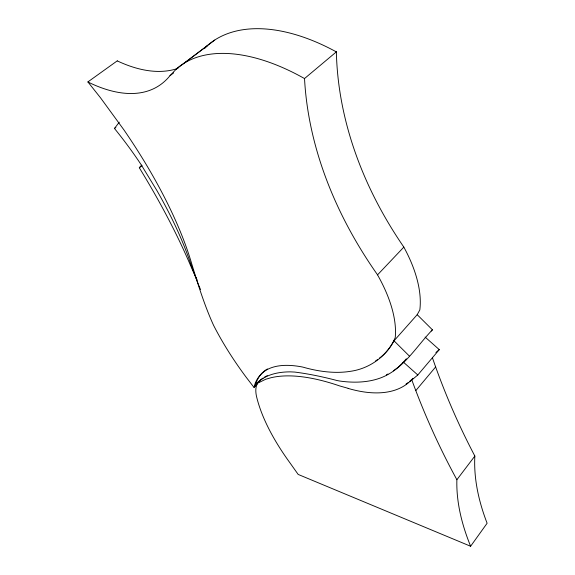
<?xml version="1.0" encoding="UTF-8"?>
<svg xmlns="http://www.w3.org/2000/svg" width="575" height="575" viewBox="0 0 575 575"><rect width="100%" height="100%" fill="white"/><g stroke="black" fill="none" stroke-linecap="round" stroke-linejoin="round"><path stroke-width="0.86" d="M117.278 60.842L87.889 81.916L100.488 97.764L124.006 130A268.561 97.621 51.1 0 1 191.712 263.803C198.073 284.603 204.52 305.512 213.569 325.321A257.751 127.312 41 0 0 246.222 377.301L254.035 387.457C255.803 378.336 262.61 370.638 271.429 367.713A140.961 57.701 40.5 0 1 302.766 367.08A209.803 104.068 48.4 0 0 350.218 371.349C369.761 368.69 387.507 355.868 395.241 337.575A126.622 63.034 45.5 0 0 377.531 274.872L403.844 247.099A429.424 333.306 26.2 0 1 336.361 51.915M259.814 381.362L257.701 382.562L255.796 384.546L255.12 386.328C256.666 379.184 260.978 372.564 267.433 368.963M254.035 387.457L257.011 384.352L257.701 382.562M403.83 247.099A124.049 65.687 45.6 0 1 419.829 309.903L417.198 314.683L394.019 340.817C390.511 347.58 385.458 353.632 379.392 358.232M257.011 384.352L256.385 386.077A61.266 24.969 42.4 0 0 256.666 397.045A193.286 82.196 39.4 0 0 289.922 462.803L298.173 474.433L470.616 546.25L487.111 523.243A542.254 233.615 25.1 0 1 474.842 456.047C458.189 424.408 443.972 391.496 432.393 357.672M474.849 456.054L456.888 479.723C439.329 447.573 424.242 414.086 411.722 379.665M198.583 284.812A900.601 523.329 22.8 0 1 189.764 261.086A254.387 92.676 50.7 0 0 156.774 190.339L141.112 164.63A185.984 71.688 50.6 0 0 114.468 128.469L119.269 122.173M415.826 390.576L435.663 366.922M412.864 378.307L410.536 381.06L417.802 374.986L439.278 349.629L425.112 337.065M402.486 363.199L406.331 358.764M255.818 384.567A187.292 74.498 39.5 0 1 290.332 371.86L294.709 372.068A409.752 142.097 36.9 0 1 314.992 375.396L318.557 376.129A409.141 141.932 36.9 0 1 337.18 380.571L339.717 381.024A200.51 100.546 47.5 0 0 378.788 378.558C402.644 370.652 415.869 346.912 432.429 329.82L417.198 314.683M197.074 279.903A364.133 200.531 39.6 0 1 190.541 265.47A383.525 125.501 51 0 0 139.308 167.763L141.637 165.147M204.916 48.192L207.259 45.777L176.187 69.194L170.035 75.648L173.614 72.946M431.207 331.027L432.429 329.82M435.879 352.518L439.278 349.629M304.491 78.581L336.325 51.901M139.308 167.763L142.025 165.586M114.468 128.469L115.884 127.391M183.411 63.724L214.748 40.099M393.3 370.882L398.281 367.181L403.398 362.149L417.802 374.986M375.446 361.114L377.416 359.67M386.371 374.871L387.924 374.009M348.105 388.319L339.487 385.875A214.504 83.404 39.1 0 0 270.825 377.782L265.571 379.313L256.615 383.698A187.17 74.635 39.5 0 1 263.034 378.091M394.019 340.817L409.565 356.256M177.955 68.36A203.147 100.647 60 0 1 117.3 60.907M207.208 45.712A187.349 106.648 47.2 0 1 336.325 51.872M377.567 274.864A443.368 329.453 28.7 0 1 304.527 78.595M176.137 69.129A191.576 102.724 46.9 0 1 304.498 78.552M170.028 75.641A208.028 97.182 58.8 0 1 87.91 81.988M200.488 289.512A900.601 523.329 22.8 0 1 198.9 285.595M264.399 377.229A187.17 74.635 39.5 0 1 267.325 375.662M410.442 380.981A147.933 74.053 45.1 0 1 348.148 388.412M411.628 379.586A147.775 74.211 45.1 0 1 409.867 381.189M407.998 382.677A147.775 74.211 45.1 0 1 406.043 384.043M470.63 546.257A555.73 227.477 26.2 0 1 456.881 479.715"/></g></svg>
